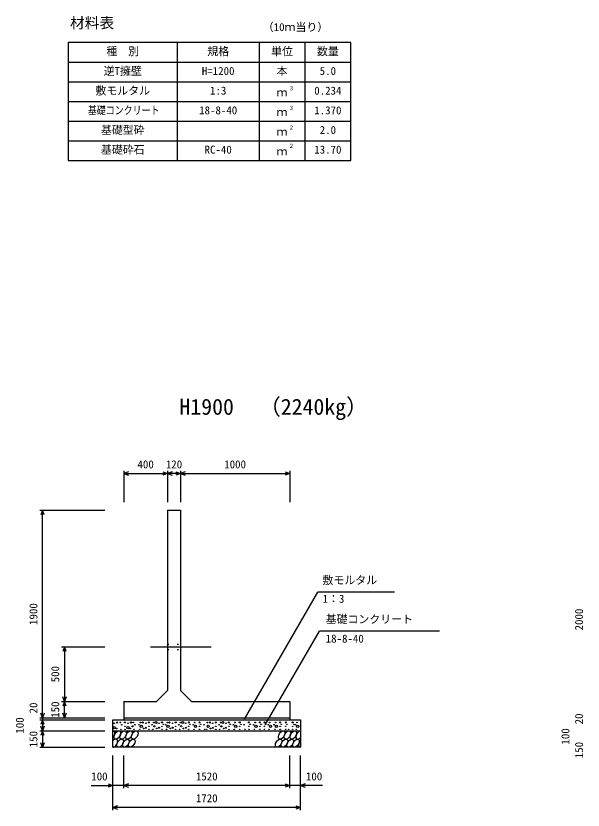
# Model space of a CAD drawing. Units: millimetres, scale not verified. Extents: x -42000 to 42000, y -14850 to 14850.
# Drawn here: x 14222 to 19421, y -226 to 7045 of the extents above; entities that cross this region are included whole.
import ezdxf
from ezdxf.enums import TextEntityAlignment as Align

# ---------------------------------------------------------------- set-up
doc = ezdxf.new("R2010")
doc.units = ezdxf.units.MM
doc.header["$LTSCALE"] = 50
doc.linetypes.add('DOTTED', pattern=[1.75, 0.25, -1.5])
doc.linetypes.add('LONG_DASHED_DOTTED', pattern=[15.25, 12, -1.5, 0.25, -1.5])
for name, color, linetype, lineweight in [('0-0_CENTER', 7, 'LONG_DASHED_DOTTED', 25), ('0-1_DIM', 7, 'Continuous', 25), ('0-3_HATCH', 6, 'Continuous', 25), ('0-4_HYO', 3, 'Continuous', 25), ('0-5_HYO2', 4, 'Continuous', 25), ('0-6_OUTLINE', 1, 'Continuous', 25), ('0-7_OUTLINE2', 4, 'DOTTED', 25), ('0-8_TXT', 7, 'Continuous', 25)]:
    doc.layers.add(name, color=color, linetype=linetype, lineweight=lineweight)
doc.styles.add('ＭＳ ゴシック', font='')
doc.styles.get('ＭＳ ゴシック').set_extended_font_data('MS Gothic')

msp = doc.modelspace()

# ---------------------------------------------------------------- linework, layer by layer
at = {"layer": '0-0_CENTER'}
msp.add_line((15456.73, 1268.77), (16011.73, 1268.77), dxfattribs=at)
at = {"layer": '0-1_DIM'}
for p, q in [((15211.34, 2880.67), (15211.34, 2593.77)), ((15211.34, 2855.67), (15611.34, 2855.67)), ((15611.34, 2880.67), (15611.34, 2593.77)), ((15731.34, 2855.67), (15611.34, 2855.67)), ((15731.34, 2880.67), (15731.34, 2593.77)), ((15731.34, 2855.67), (16731.34, 2855.67)), ((16731.34, 2880.67), (16731.34, 2593.77)), ((14441.34, 2518.77), (15036.34, 2518.77)), ((14466.34, 618.77), (14466.34, 2518.77)), ((16318.49, 607.45), (16989.76, 1770.12)), ((17692.17, 1770.12), (16989.76, 1770.12)), ((16507.97, 553.06), (17004.24, 1412.62)), ((18103.78, 1412.62), (17004.24, 1412.62)), ((14641.34, 1268.77), (15036.34, 1268.77)), ((14666.34, 1268.77), (14666.34, 768.77)), ((14641.34, 768.77), (15036.34, 768.77)), ((14666.34, 618.77), (14666.34, 768.77)), ((14441.34, 618.77), (15036.34, 618.77)), ((14441.34, 598.77), (15036.34, 598.77)), ((14466.34, 618.77), (14466.34, 598.77)), ((14466.34, 598.77), (14466.34, 498.77)), ((14441.34, 498.77), (15036.34, 498.77)), ((14466.34, 498.77), (14466.34, 348.77)), ((14441.34, 348.77), (15036.34, 348.77)), ((15111.34, -226.23), (15111.34, 273.77)), ((15211.34, -26.23), (15211.34, 273.77)), ((16731.34, -26.23), (16731.34, 273.77)), ((16731.34, -26.23), (16731.34, 273.77)), ((16831.34, -226.23), (16831.34, 273.77)), ((14911.79, -1.23), (15111.34, -1.23)), ((15211.34, -1.23), (15111.34, -1.23)), ((16731.34, -1.23), (15211.34, -1.23)), ((16831.34, -1.23), (16731.34, -1.23)), ((17030.88, -1.23), (16831.34, -1.23)), ((16831.34, -201.23), (15111.34, -201.23))]:
    msp.add_line(p, q, dxfattribs=at)
for points in [[(15253.63, 2871.06), (15211.34, 2855.67), (15253.63, 2840.27)], [(15569.05, 2871.06), (15611.34, 2855.67), (15569.05, 2840.27)], [(15653.63, 2871.06), (15611.34, 2855.67), (15653.63, 2840.27)], [(15689.05, 2871.06), (15731.34, 2855.67), (15689.05, 2840.27)], [(15773.63, 2871.06), (15731.34, 2855.67), (15773.63, 2840.27)], [(16689.05, 2871.06), (16731.34, 2855.67), (16689.05, 2840.27)], [(14481.73, 2476.49), (14466.34, 2518.77), (14450.95, 2476.49)], [(14681.73, 1226.49), (14666.34, 1268.77), (14650.95, 1226.49)], [(14681.73, 811.06), (14666.34, 768.77), (14650.95, 811.06)], [(14681.73, 726.49), (14666.34, 768.77), (14650.95, 726.49)], [(14481.73, 661.06), (14466.34, 618.77), (14450.95, 661.06)], [(14681.73, 661.06), (14666.34, 618.77), (14650.95, 661.06)], [(14481.73, 556.49), (14466.34, 598.77), (14450.95, 556.49)], [(14481.73, 541.06), (14466.34, 498.77), (14450.95, 541.06)], [(14481.73, 456.49), (14466.34, 498.77), (14450.95, 456.49)], [(14481.73, 391.06), (14466.34, 348.77), (14450.95, 391.06)], [(15069.05, 14.16), (15111.34, -1.23), (15069.05, -16.62)], [(15253.63, 14.16), (15211.34, -1.23), (15253.63, -16.62)], [(16689.05, 14.16), (16731.34, -1.23), (16689.05, -16.62)], [(16873.63, 14.16), (16831.34, -1.23), (16873.63, -16.62)], [(15153.63, -185.84), (15111.34, -201.23), (15153.63, -216.62)], [(16789.05, -185.84), (16831.34, -201.23), (16789.05, -216.62)]]:
    msp.add_lwpolyline(points, dxfattribs=at)
at = {"layer": '0-3_HATCH'}
for centre, radius in [((15221.31, 576.82), 5), ((15441.37, 576.82), 5), ((15505.3, 575.95), 10), ((15561.37, 576.82), 5), ((15686.6, 576.82), 5), ((15750.52, 575.95), 10), ((15806.6, 576.82), 5), ((15905.04, 576.82), 5), ((16054.66, 576.82), 5), ((16118.58, 575.95), 10), ((16174.66, 576.82), 5), ((16273.09, 576.82), 5), ((16357.69, 576.82), 5), ((16458.69, 576.82), 5), ((16499.81, 576.82), 5), ((16643.9, 576.82), 5), ((16695.45, 576.82), 5), ((16758.25, 576.82), 5), ((15123.24, 527.8), 10), ((15123.24, 568.95), 2.5), ((15144.27, 520.8), 2.5), ((15151.28, 575.95), 5), ((15178.41, 575.95), 2.5), ((15185.42, 512.92), 2.5), ((15192.43, 554.94), 2.5), ((15221.31, 540.93), 2.5), ((15221.31, 512.92), 2.5), ((15249.35, 527.8), 10), ((15249.35, 568.95), 2.5), ((15270.37, 520.8), 2.5), ((15277.38, 575.95), 5), ((15291.4, 540.93), 5), ((15298.41, 575.95), 2.5), ((15305.42, 512.92), 2.5), ((15312.43, 554.94), 2.5), ((15350.25, 554.94), 2.5), ((15357.26, 512.92), 2.5), ((15371.28, 540.93), 10), ((15364.27, 575.95), 2.5), ((15385.3, 575.95), 5), ((15392.31, 520.8), 2.5), ((15413.33, 527.8), 5), ((15413.33, 568.95), 2.5), ((15441.37, 540.93), 2.5), ((15441.37, 512.92), 2.5), ((15470.25, 554.94), 2.5), ((15477.26, 512.92), 2.5), ((15484.27, 575.95), 2.5), ((15491.28, 540.93), 5), ((15512.31, 520.8), 2.5), ((15533.33, 527.8), 5), ((15533.33, 568.95), 2.5), ((15561.37, 540.93), 2.5), ((15561.37, 512.92), 2.5), ((15572.71, 559.26), 2.5), ((15595.47, 554.94), 2.5), ((15602.48, 512.92), 2.5), ((15616.5, 540.93), 10), ((15609.49, 575.95), 2.5), ((15630.52, 575.95), 5), ((15637.53, 520.8), 2.5), ((15658.56, 527.8), 5), ((15658.56, 568.95), 2.5), ((15686.6, 540.93), 2.5), ((15686.6, 512.92), 2.5), ((15715.47, 554.94), 2.5), ((15722.48, 512.92), 2.5), ((15729.49, 575.95), 2.5), ((15736.5, 540.93), 5), ((15757.53, 520.8), 2.5), ((15778.56, 527.8), 5), ((15778.56, 568.95), 2.5), ((15806.6, 540.93), 2.5), ((15806.6, 512.92), 2.5), ((15817.94, 559.26), 2.5), ((15847.4, 554.94), 2.5), ((15854.41, 512.92), 2.5), ((15868.43, 540.93), 10), ((15861.42, 575.95), 2.5), ((15905.04, 540.93), 2.5), ((15905.04, 512.92), 2.5), ((15916.38, 559.26), 2.5), ((15945.84, 554.94), 2.5), ((15952.85, 512.92), 2.5), ((15970.54, 512.92), 2.5), ((15984.56, 540.93), 10), ((15977.55, 575.95), 2.5), ((15998.58, 575.95), 5), ((16005.59, 520.8), 2.5), ((16026.62, 527.8), 5), ((16026.62, 568.95), 2.5), ((16054.66, 540.93), 2.5), ((16054.66, 512.92), 2.5), ((16083.53, 554.94), 2.5), ((16090.54, 512.92), 2.5), ((16097.55, 575.95), 2.5), ((16104.56, 540.93), 5), ((16125.59, 520.8), 2.5), ((16146.62, 527.8), 5), ((16146.62, 568.95), 2.5), ((16174.66, 540.93), 2.5), ((16174.66, 512.92), 2.5), ((16186, 559.26), 2.5), ((16215.46, 554.94), 2.5), ((16222.47, 512.92), 2.5), ((16236.49, 540.93), 10), ((16229.47, 575.95), 2.5), ((16273.09, 540.93), 2.5), ((16273.09, 512.92), 2.5), ((16284.43, 559.26), 2.5), ((16313.89, 554.94), 2.5), ((16320.9, 512.92), 2.5), ((16357.69, 540.93), 2.5), ((16357.69, 512.92), 2.5), ((16369.03, 559.26), 2.5), ((16401.05, 554.94), 2.5), ((16408.06, 512.92), 2.5), ((16422.08, 540.93), 10), ((16415.07, 575.95), 2.5), ((16458.69, 540.93), 2.5), ((16458.69, 512.92), 2.5), ((16470.03, 559.26), 2.5), ((16499.81, 540.93), 2.5), ((16499.81, 512.92), 2.5), ((16511.15, 559.26), 2.5), ((16534.33, 554.94), 2.5), ((16541.34, 512.92), 2.5), ((16555.36, 540.93), 10), ((16548.34, 575.95), 2.5), ((16588.76, 554.94), 2.5), ((16595.77, 512.92), 2.5), ((16609.79, 540.93), 10), ((16602.78, 575.95), 2.5), ((16643.9, 540.93), 2.5), ((16643.9, 512.92), 2.5), ((16655.23, 559.26), 2.5), ((16695.45, 540.93), 2.5), ((16695.45, 512.92), 2.5), ((16706.79, 559.26), 2.5), ((16721.47, 512.92), 2.5), ((16758.25, 540.93), 2.5), ((16758.25, 512.92), 2.5), ((16769.59, 559.26), 2.5), ((16784.06, 554.94), 2.5), ((16791.07, 512.92), 2.5), ((16805.09, 540.93), 10), ((16798.07, 575.95), 2.5)]:
    msp.add_circle(centre, radius, dxfattribs=at)
for centre, start_param, end_param in [((15098.97, 461.25), 4.385593, 6.6745444), ((16817.48, 461.25), 0.3357715, 4.4411806), ((15124.3, 386.26), 3.5111464, 7.548991), ((16842.8, 386.26), 1.2110787, 3.5658734)]:
    msp.add_ellipse(centre, major_axis=(21.81, 35.31), ratio=0.5792, start_param=start_param, end_param=end_param, dxfattribs=at)
for centre in [(15152.18, 461.25), (15205.39, 461.25), (15258.6, 461.25), (15311.81, 461.25), (16657.85, 461.25), (16711.06, 461.25), (16764.27, 461.25), (15177.5, 386.26), (15230.71, 386.26), (15283.92, 386.26), (16629.97, 386.26), (16683.17, 386.26), (16736.38, 386.26), (16789.59, 386.26)]:
    msp.add_ellipse(centre, major_axis=(21.81, 35.31), ratio=0.5792, dxfattribs=at)
at = {"layer": '0-4_HYO'}
for p, q in [((15701.34, 6801.78), (15701.34, 5721.78)), ((16451.34, 6801.78), (16451.34, 5721.78)), ((16871.34, 6801.78), (16871.34, 5721.78)), ((14701.34, 6621.78), (17291.34, 6621.78))]:
    msp.add_line(p, q, dxfattribs=at)
msp.add_lwpolyline([(14701.34, 5721.78), (17291.34, 5721.78), (17291.34, 6801.78), (14701.34, 6801.78)], close=True, dxfattribs=at)
at = {"layer": '0-5_HYO2'}
for p, q in [((14701.34, 6441.78), (17291.34, 6441.78)), ((14701.34, 6261.78), (17291.34, 6261.78)), ((14701.34, 6081.78), (17291.34, 6081.78)), ((14701.34, 5901.78), (17291.34, 5901.78))]:
    msp.add_line(p, q, dxfattribs=at)
at = {"layer": '0-6_OUTLINE'}
for p, q in [((15611.34, 2518.77), (15611.34, 868.77)), ((15611.34, 2518.77), (15731.34, 2518.77)), ((15731.34, 2518.77), (15731.34, 868.77)), ((15611.34, 868.77), (15511.34, 768.77)), ((15211.34, 768.77), (15511.34, 768.77)), ((15211.34, 768.77), (15211.34, 598.77)), ((16731.34, 768.77), (16731.34, 598.77)), ((15111.34, 598.77), (16831.34, 598.77)), ((15211.34, 618.77), (16731.34, 618.77)), ((16831.34, 598.77), (16831.34, 348.77)), ((15111.34, 498.77), (16831.34, 498.77))]:
    msp.add_line(p, q, dxfattribs=at)
for points in [[(15731.34, 868.77), (15831.34, 768.77), (16731.34, 768.77)], [(16831.34, 348.77), (15111.34, 348.77), (15111.34, 598.77)]]:
    msp.add_lwpolyline(points, dxfattribs=at)
at = {"layer": '0-7_OUTLINE2'}
for p, q in [((15611.34, 1293.77), (15731.34, 1293.77)), ((15611.34, 1243.77), (15731.34, 1243.77))]:
    msp.add_line(p, q, dxfattribs=at)

# ---------------------------------------------------------------- texts
at = {"layer": '0-1_DIM', "style": 'ＭＳ ゴシック'}
for s, p in [('400', (15336.34, 2880.67)), ('120', (15596.34, 2880.67)), ('1000', (16131.34, 2880.67)), ('敷モルタル', (17032.61, 1820.12)), ('1：3', (17032.61, 1650.01)), ('基礎コンクリート', (17061.49, 1462.62)), ('18-8-40', (17061.49, 1284.99)), ('100', (14912.7, 23.77)), ('1520', (15871.34, 23.77)), ('100', (16879.98, 23.77)), ('1720', (15871.34, -176.23))]:
    msp.add_text(s, height=73.31, dxfattribs=at).set_placement(p, align=Align.BOTTOM_LEFT)
for s, p in [('1900', (14441.34, 1468.77)), ('2000', (19441.34, 1418.77)), ('500', (14641.34, 943.77)), ('20', (14441.34, 658.84)), ('150', (14641.34, 618.77)), ('100', (14316.34, 473.77)), ('20', (19441.34, 558.84)), ('100', (19316.34, 373.77)), ('150', (14441.34, 348.77)), ('150', (19441.34, 248.77))]:
    msp.add_text(s, height=73.31, rotation=90, dxfattribs=at).set_placement(p, align=Align.BOTTOM_LEFT)
at = {"layer": '0-8_TXT', "style": 'ＭＳ ゴシック'}
for s, height, p in [('材料表', 98.97, (14718.01, 6901.78)), ('（10ｍ当り）', 73.31, (16484.67, 6883.44)), ('種\u3000別', 73.31, (15051.34, 6661.78)), ('規格', 73.31, (15976.34, 6661.78)), ('単位', 73.31, (16561.34, 6661.78)), ('数量', 73.31, (16981.34, 6661.78)), ('逆T擁壁', 73.31, (15026.34, 6481.78)), ('H=1200', 73.31, (15926.34, 6481.78)), ('本', 73.31, (16611.34, 6481.78)), ('5.0', 73.31, (17006.34, 6481.78)), ('敷モルタル', 73.31, (14951.34, 6301.78)), ('３', 36.66, (16720.58, 6352.39)), ('1:3', 73.31, (16001.34, 6301.78)), ('ｍ', 73.31, (16611.34, 6285.11)), ('0.234', 73.31, (16956.34, 6301.78)), ('18-8-40', 73.31, (15901.34, 6121.78)), ('ｍ', 73.31, (16611.34, 6105.11)), ('３', 36.66, (16720.58, 6172.39)), ('1.370', 73.31, (16956.34, 6121.78)), ('基礎型砕', 73.31, (15001.34, 5941.78)), ('２', 36.66, (16720.58, 5992.39)), ('2.0', 73.31, (17006.34, 5941.78)), ('ｍ', 73.31, (16611.34, 5925.11)), ('基礎砕石', 73.31, (15001.34, 5761.78)), ('RC-40', 73.31, (15951.34, 5761.78)), ('ｍ', 73.31, (16611.34, 5745.11)), ('２', 36.66, (16720.58, 5825.73)), ('13.70', 73.31, (16956.34, 5761.78)), ('（2240kg）', 146.6, (16449.96, 3349.02)), ('H1900', 146.6, (15721.34, 3349.02))]:
    msp.add_text(s, height=height, dxfattribs=at).set_placement(p, align=Align.BOTTOM_LEFT)
at = {"layer": '0-8_TXT', "style": 'ＭＳ ゴシック', "width": 0.8}
msp.add_text('基礎コンクリート', height=73.31, dxfattribs=at).set_placement((14881.34, 6121.78), align=Align.BOTTOM_LEFT)

doc.saveas('drawing.dxf')
